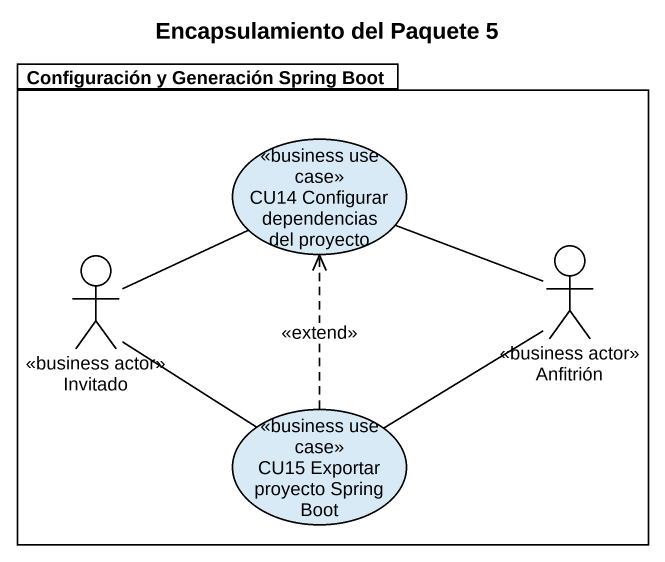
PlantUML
@startuml
title Encapsulamiento del Paquete 5
package "Configuración y Generación Spring Boot" as Configuración_y_Generación {
  usecase "CU14 Configurar dependencias del proyecto" as CU14_Configurar <<business use case>>
  actor Invitado <<business actor>>
  actor Anfitrión <<business actor>>
  usecase "CU15 Exportar proyecto Spring Boot" as CU15_Exportar_proyecto <<business use case>>
}
Invitado -right- CU14_Configurar
Invitado -- CU15_Exportar_proyecto
Anfitrión -left- CU14_Configurar
Anfitrión -left- CU15_Exportar_proyecto
CU15_Exportar_proyecto .up.> CU14_Configurar : <<extend>>
@enduml
